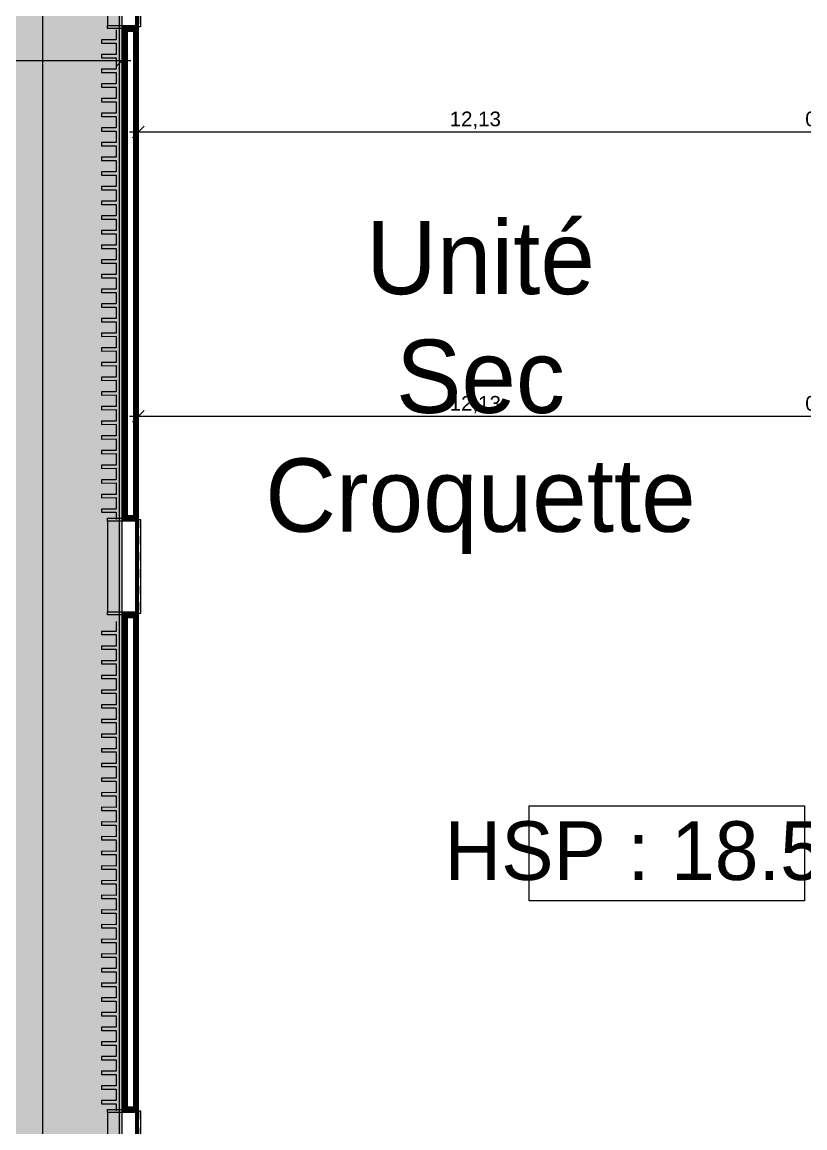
# Model space of a CAD drawing. Header units: millimetres. Extents: x 141848 to 1648660, y -821378 to -151356.
# Drawn here: x 379857 to 393203, y -224866 to -206011 of the extents above; entities that cross this region are included whole.
import ezdxf

# ---------------------------------------------------------------- set-up
doc = ezdxf.new("R2010")
doc.units = ezdxf.units.MM
doc.header["$MEASUREMENT"] = 0
doc.linetypes.add('Traits', pattern=[282.222223, 141.111112, -141.111112])
doc.linetypes.add('Wipeout_Contour', pattern=[1000, 0, -1000])
for name, color, linetype in [('Cotations - 1_100', 7, 'Continuous'), ('Fenêtres ARCHICAD', 7, 'Continuous'), ('Hachure', 7, 'Continuous'), ('Sols_ Dalles', 7, 'Continuous')]:
    doc.layers.add(name, color=color, linetype=linetype)
doc.styles.add('STYLE_GENERE_1', font='')
doc.styles.add('STYLE_GENERE_2', font='')
doc.styles.get('STYLE_GENERE_1').set_extended_font_data('Agency FB')
doc.styles.get('STYLE_GENERE_2').set_extended_font_data('Arial')
doc.dimstyles.new('STYLE_GENERE__1', dxfattribs={"dimtxt": 250, "dimasz": 190, "dimexe": 1.25, "dimexo": 0.625, "dimgap": 0, "dimtad": 1, "dimlfac": 0.001, "dimtxsty": 'STYLE_GENERE_2', "dimblk": 'ARROWHEAD_6', "dimblk1": 'ARROWHEAD_6', "dimblk2": 'ARROWHEAD_6', "dimcen": 2.5, "dimse1": 1, "dimse2": 1, "dimclrd": 7, "dimclre": 7, "dimclrt": 7, "dimazin": 3, "dimtfac": 1, "dimtmove": 0, "dimatfit": 3})
pattern_1 = [(45, (0, 175), (-55.684659, 55.684659), [0, -52.5, 0, -78.75]), (110, (175, 175), (74.000794, 26.934086), [0, -38.5, 0, -66.5])]
pattern_2 = [(45, (0, 0), (-7.07106781, 7.07106781), [])]

# ---------------------------------------------------------------- blocks, each defined once
blk = doc.blocks.new('Dalle_30_2', base_point=(380203, -171996))
at = {"layer": 'Sols_ Dalles', "linetype": 'Continuous', "lineweight": 0, "true_color": 0x2e271c}
blk.add_hatch(color=250, dxfattribs=at).paths.add_polyline_path([(380203, -171996), (380203, -230016), (380203, -260811), (415475, -260811), (415475, -260796), (415475, -258650), (415475, -258011), (415475, -222496), (405655, -222496), (405655, -218296), (415454, -218296), (415454, -204496), (412055, -204496), (412055, -201781), (412055, -189811), (436505, -189811), (436505, -253396), (436505, -253416), (437905, -253416), (437905, -253396), (437905, -188411), (410655, -188411), (410655, -200381), (410655, -205896), (414054, -205896), (414054, -216896), (404255, -216896), (404255, -223896), (414054, -223896), (414054, -258650), (414054, -259411), (382690, -259411), (381560, -259411), (381560, -231416), (381560, -173396), (462926, -173396), (462926, -253416), (464326, -253416), (464326, -171996)])
at = {"layer": 'Sols_ Dalles', "color": 250, "linetype": 'Continuous', "lineweight": 5, "true_color": 0x1f1f1f, "flags": 128}
for points in [[(381560, -259411), (381560, -231416), (381560, -173396), (462926, -173396), (462926, -253416)], [(464326, -253416), (464326, -171996), (380203, -171996), (380203, -230016), (380203, -260811)]]:
    blk.add_lwpolyline(points, dxfattribs=at)
blk = doc.blocks.new('Dalle_31_2', base_point=(360548, -295063))
at = {"linetype": 'Continuous', "lineweight": 0, "true_color": 0x6f6f6f}
h = blk.add_hatch(color=8, dxfattribs=at)
h.paths.add_polyline_path([(360548, -295063), (487920, -293827), (487920, -270903), (487463, -270903), (472886, -271041), (472886, -271062, 0.001346), (472886, -271073), (472897, -273095, -0.414214), (470908, -275106), (462184, -275106, -0.005189), (462131, -275116), (454148, -275196), (438771, -275253, -0.386553), (436573, -273475, -0.025189), (436562, -273329), (436569, -267730, -0.098562), (436800, -266944), (436817, -266952, -0.258849), (438655, -265606), (438653, -265587), (439337, -265587), (439337, -265687), (439337, -270687), (469237, -270687), (469237, -265687), (470908, -265687), (472605, -265687), (472605, -163738), (371863, -163738), (371863, -271041), (371883, -271041), (371883, -272001), (371883, -272001, -0.409427), (367883, -275935), (360548, -275935)])
h.paths.add_polyline_path([(377135, -260640), (373845, -260640), (373845, -248365), (373845, -243090), (373845, -242190), (377135, -242190)], flags=0)
h.paths.add_polyline_path([(380203, -193811), (380203, -171996), (431506, -171996), (464310, -171996), (464310, -262266), (464310, -262366), (438594, -262351), (437926, -262351), (436550, -262351), (436550, -189811), (412055, -189811), (412055, -201781), (412055, -204496), (415454, -204496), (415454, -208496), (415454, -218296), (405655, -218296), (405655, -222496), (415475, -222496), (415475, -260811), (380203, -260811), (380203, -230016)], flags=0)
h.paths.add_polyline_path([(381437, -269434, -0.090319), (381558, -268728, -0.201449), (382612, -267593, -0.104211), (383418, -267415), (384017, -267409, -0.104045), (384825, -267571, -0.238255), (385984, -268953, -0.055189), (386036, -269390), (386038, -269611), (386051, -270890), (385792, -271893, -0.267949), (384070, -272909), (383470, -272915, -0.193717), (382079, -272370, -0.070569), (381728, -271931, -0.131652), (381451, -270934)], flags=0)
h.paths.add_polyline_path([(392017, -273452), (392030, -267378, -0.380557), (394017, -265610), (394094, -265610), (394094, -270610), (409094, -270610), (409094, -265610), (414056, -265610, -0.414214), (415556, -267110), (415556, -273661, -0.345502), (413837, -275433), (394027, -275599, -0.415791), (392017, -273599)], flags=0)
h.paths.add_polyline_path([(424210, -271504, -0.134474), (423930, -270485), (423930, -268985, -0.414214), (425930, -266985), (426530, -266985, -0.414214), (428530, -268985), (428530, -270485, -0.12882), (428274, -271466, -0.270936), (426530, -272485), (425930, -272485, -0.26498)], flags=0)
at = {"color": 9, "linetype": 'Continuous', "lineweight": 5, "flags": 128}
blk.add_lwpolyline([(380203, -193811), (380203, -230016), (380203, -260811), (415475, -260811), (415475, -222496), (405655, -222496), (405655, -218296), (415454, -218296), (415454, -208496), (415454, -204496), (412055, -204496), (412055, -201781), (412055, -189811), (436550, -189811), (436550, -262351), (437926, -262351), (438594, -262351), (464310, -262366), (464310, -262266), (464310, -171996), (431506, -171996), (380203, -171996)], close=True, dxfattribs=at)
blk = doc.blocks.new('Fenêtre 25_2')
at = {"layer": 'Fenêtres ARCHICAD', "color": 7, "linetype": 'Continuous', "lineweight": 5}
for p, q in [((-775, 480), (-825, 480)), ((-825, 480), (-825, 230)), ((-775, 480), (775, 480)), ((-775, 230), (-775, 480)), ((825, 480), (775, 480)), ((775, 480), (775, 230)), ((825, 230), (825, 480)), ((-825, 230), (-775, 230)), ((-825, 230), (-800, 230)), ((-825, 230), (-800, 230)), ((-775, 230), (-800, 230)), ((-800, 230), (-800, 0)), ((-800, 215), (-800, 230)), ((-800, 215), (-800, 230)), ((-800, 145), (-800, 215)), ((-800, 145), (-800, 215)), ((-800, 145), (-800, 215)), ((-800, 145), (-800, 215)), ((-775, 0), (-775, 230)), ((800, 230), (775, 230)), ((775, 230), (775, 0)), ((775, 230), (825, 230)), ((800, 0), (800, 230)), ((800, 215), (800, 230)), ((800, 215), (800, 230)), ((800, 230), (825, 230)), ((800, 230), (825, 230)), ((800, 145), (800, 215)), ((800, 145), (800, 215)), ((800, 145), (800, 215)), ((800, 145), (800, 215)), ((-800, 0), (-775, 0)), ((775, 0), (800, 0)), ((-800, -20), (800, -20)), ((-800, -50), (-800, -83)), ((-800, -83), (800, -83)), ((800, -83), (800, -50))]:
    blk.add_line(p, q, dxfattribs=at)
at = {"layer": 'Fenêtres ARCHICAD', "color": 7, "linetype": 'Traits', "lineweight": 5}
blk.add_line((-800, -50), (800, -50), dxfattribs=at)
at = {"color": 254, "linetype": 'Wipeout_Contour', "lineweight": 0, "ltscale": 3003.33026}
blk.add_wipeout([(-750, 0), (-750, -50), (750, -50), (750, 0)], dxfattribs=at).dxf.layer = 'Fenêtres ARCHICAD'
at = {"layer": 'Fenêtres ARCHICAD', "color": 7, "linetype": 'Continuous', "lineweight": 5}
for p, q in [((-800, 35), (-800, 145)), ((-800, 35), (-800, 145)), ((-800, 35), (-800, 145)), ((-800, 35), (-800, 145)), ((-800, 0), (-800, 35)), ((-800, 0), (-800, 35)), ((-800, 0), (-750, 0)), ((-800, -35), (-800, 0)), ((-800, -35), (-800, 0)), ((-750, 0), (-750, -50)), ((-750, 0), (750, 0)), ((750, -50), (750, 0)), ((750, 0), (800, 0)), ((800, 35), (800, 145)), ((800, 35), (800, 145)), ((800, 35), (800, 145)), ((800, 35), (800, 145)), ((800, 0), (800, 35)), ((800, 0), (800, 35)), ((800, -35), (800, 0)), ((800, -35), (800, 0)), ((-800, -50), (-800, -35)), ((-800, -50), (-800, -35)), ((-750, -50), (-800, -50)), ((-750, -25), (750, -25)), ((750, -50), (-750, -50)), ((800, -50), (750, -50)), ((800, -50), (800, -35)), ((800, -50), (800, -35))]:
    blk.add_line(p, q, dxfattribs=at)
blk = doc.blocks.new('Mur_184_2', base_point=(381560, -188434))
at = {"color": 254, "linetype": 'Wipeout_Contour', "lineweight": 0, "ltscale": 1742781.216509599}
blk.add_wipeout([(381560, -206093), (381560, -214493), (381575, -214493), (381575, -206093)], dxfattribs=at)
at = {"color": 254, "linetype": 'Wipeout_Contour', "lineweight": 0, "ltscale": 1762520.673568979}
blk.add_wipeout([(381560, -216093), (381560, -224578), (381575, -224578), (381575, -216093)], dxfattribs=at)
at = {"linetype": 'Continuous', "lineweight": 5, "true_color": 0x5f5f5f}
h = blk.add_hatch(dxfattribs=at)
h.set_pattern_fill('Enduit_0002', color=251, style=0, pattern_type=2)
h.set_pattern_definition(pattern_1)
h.paths.add_polyline_path([(381560, -206093), (381560, -214493), (381575, -214493), (381575, -206093)])
h = blk.add_hatch(dxfattribs=at)
h.set_pattern_fill('Enduit_0002', color=251, style=0, pattern_type=2)
h.set_pattern_definition(pattern_1)
h.paths.add_polyline_path([(381560, -216093), (381560, -224578), (381575, -224578), (381575, -216093)])
at = {"color": 254, "linetype": 'Wipeout_Contour', "lineweight": 0, "ltscale": 1742929.07683198}
blk.add_wipeout([(381575, -206093), (381575, -214493), (381645, -214423), (381645, -206163)], dxfattribs=at)
at = {"color": 254, "linetype": 'Wipeout_Contour', "lineweight": 0, "ltscale": 1762666.891168163}
blk.add_wipeout([(381575, -216093), (381575, -224578), (381645, -224508), (381645, -216163)], dxfattribs=at)
at = {"linetype": 'Continuous', "lineweight": 5, "true_color": 0x5f5f5f}
h = blk.add_hatch(dxfattribs=at)
h.set_pattern_fill('Briques_terre_cuite__int_94', color=251, style=0, pattern_type=2)
h.set_pattern_definition(pattern_2)
h.paths.add_polyline_path([(381575, -206093), (381575, -214493), (381645, -214423), (381645, -206163)])
h = blk.add_hatch(dxfattribs=at)
h.set_pattern_fill('Briques_terre_cuite__int_94', color=251, style=0, pattern_type=2)
h.set_pattern_definition(pattern_2)
h.paths.add_polyline_path([(381575, -216093), (381575, -224578), (381645, -224508), (381645, -216163)])
at = {"color": 254, "linetype": 'Wipeout_Contour', "lineweight": 0, "ltscale": 1743243.352127282}
blk.add_wipeout([(381755, -206163), (381645, -206163), (381645, -214423), (381755, -214423)], dxfattribs=at)
at = {"color": 254, "linetype": 'Wipeout_Contour', "lineweight": 0, "ltscale": 1762977.660920547}
blk.add_wipeout([(381755, -216163), (381645, -216163), (381645, -224508), (381755, -224508)], dxfattribs=at)
at = {"color": 254, "linetype": 'Wipeout_Contour', "lineweight": 0, "ltscale": 1743709.624996454}
blk.add_wipeout([(381825, -206093), (381825, -214493), (381840, -214493), (381840, -206093)], dxfattribs=at)
at = {"color": 254, "linetype": 'Wipeout_Contour', "lineweight": 0, "ltscale": 1763438.691530547}
blk.add_wipeout([(381840, -216093), (381825, -216093), (381825, -224578), (381840, -224578)], dxfattribs=at)
at = {"linetype": 'Continuous', "lineweight": 5, "true_color": 0x5f5f5f}
h = blk.add_hatch(dxfattribs=at)
h.set_pattern_fill('Enduit_0002', color=251, style=0, pattern_type=2)
h.set_pattern_definition(pattern_1)
h.paths.add_polyline_path([(381825, -206093), (381825, -214493), (381840, -214493), (381840, -206093)])
h = blk.add_hatch(dxfattribs=at)
h.set_pattern_fill('Enduit_0002', color=251, style=0, pattern_type=2)
h.set_pattern_definition(pattern_1)
h.paths.add_polyline_path([(381840, -216093), (381825, -216093), (381825, -224578), (381840, -224578)])
at = {"color": 254, "linetype": 'Wipeout_Contour', "lineweight": 0, "ltscale": 1743560.720495095}
blk.add_wipeout([(381825, -206093), (381755, -206093), (381755, -214493), (381825, -214493)], dxfattribs=at)
at = {"color": 254, "linetype": 'Wipeout_Contour', "lineweight": 0, "ltscale": 1763291.453039902}
blk.add_wipeout([(381825, -216093), (381755, -216093), (381755, -224578), (381825, -224578)], dxfattribs=at)
at = {"linetype": 'Continuous', "lineweight": 5, "true_color": 0x5f5f5f}
h = blk.add_hatch(dxfattribs=at)
h.set_pattern_fill('Briques_terre_cuite__int_94', color=251, style=0, pattern_type=2)
h.set_pattern_definition(pattern_2)
h.paths.add_polyline_path([(381825, -206093), (381755, -206093), (381755, -214493), (381825, -214493)])
h = blk.add_hatch(dxfattribs=at)
h.set_pattern_fill('Briques_terre_cuite__int_94', color=251, style=0, pattern_type=2)
h.set_pattern_definition(pattern_2)
h.paths.add_polyline_path([(381825, -216093), (381755, -216093), (381755, -224578), (381825, -224578)])
at = {"color": 254, "linetype": 'Wipeout_Contour', "lineweight": 0, "ltscale": 1735143.463140364}
blk.add_wipeout([(381645, -206163), (381755, -206163), (381755, -206093), (381575, -206093)], dxfattribs=at)
at = {"color": 254, "linetype": 'Wipeout_Contour', "lineweight": 0, "ltscale": 1751221.983877245}
blk.add_wipeout([(381645, -214423), (381575, -214493), (381755, -214493), (381755, -214423)], dxfattribs=at)
at = {"color": 254, "linetype": 'Wipeout_Contour', "lineweight": 0, "ltscale": 1754503.819887103}
blk.add_wipeout([(381645, -216163), (381755, -216163), (381755, -216093), (381575, -216093)], dxfattribs=at)
at = {"color": 254, "linetype": 'Wipeout_Contour', "lineweight": 0, "ltscale": 1771331.576882769}
blk.add_wipeout([(381645, -224508), (381575, -224578), (381755, -224578), (381755, -224508)], dxfattribs=at)
at = {"linetype": 'Continuous', "lineweight": 5, "true_color": 0x5f5f5f}
h = blk.add_hatch(dxfattribs=at)
h.set_pattern_fill('Briques_terre_cuite__int_94', color=251, style=0, pattern_type=2)
h.set_pattern_definition(pattern_2)
h.paths.add_polyline_path([(381645, -206163), (381755, -206163), (381755, -206093), (381575, -206093)])
h = blk.add_hatch(dxfattribs=at)
h.set_pattern_fill('Briques_terre_cuite__int_94', color=251, style=0, pattern_type=2)
h.set_pattern_definition(pattern_2)
h.paths.add_polyline_path([(381645, -214423), (381575, -214493), (381755, -214493), (381755, -214423)])
h = blk.add_hatch(dxfattribs=at)
h.set_pattern_fill('Briques_terre_cuite__int_94', color=251, style=0, pattern_type=2)
h.set_pattern_definition(pattern_2)
h.paths.add_polyline_path([(381645, -216163), (381755, -216163), (381755, -216093), (381575, -216093)])
h = blk.add_hatch(dxfattribs=at)
h.set_pattern_fill('Briques_terre_cuite__int_94', color=251, style=0, pattern_type=2)
h.set_pattern_definition(pattern_2)
h.paths.add_polyline_path([(381645, -224508), (381575, -224578), (381755, -224578), (381755, -224508)])
at = {"color": 7, "linetype": 'Continuous', "lineweight": 5}
for p, q in [((381560, -206093), (381560, -206118)), ((381575, -206093), (381560, -206093)), ((381575, -206093), (381575, -214493)), ((381645, -206093), (381575, -206093)), ((381645, -206093), (381575, -206093)), ((381755, -206093), (381645, -206093)), ((381755, -206093), (381645, -206093)), ((381645, -206163), (381645, -214423)), ((381645, -206163), (381755, -206163)), ((381790, -206093), (381755, -206093)), ((381755, -206163), (381755, -214423)), ((381825, -206093), (381790, -206093)), ((381825, -214493), (381825, -206093)), ((381840, -206093), (381825, -206093)), ((381560, -214468), (381560, -214493)), ((381575, -214493), (381560, -214493)), ((381645, -214493), (381575, -214493)), ((381645, -214493), (381575, -214493)), ((381645, -214423), (381755, -214423)), ((381755, -214493), (381645, -214493)), ((381755, -214493), (381645, -214493)), ((381790, -214493), (381755, -214493)), ((381825, -214493), (381790, -214493)), ((381840, -214493), (381825, -214493)), ((381560, -216093), (381560, -216118)), ((381575, -216093), (381560, -216093)), ((381575, -216093), (381575, -224578)), ((381645, -216093), (381575, -216093)), ((381645, -216093), (381575, -216093)), ((381755, -216093), (381645, -216093)), ((381755, -216093), (381645, -216093)), ((381645, -216163), (381645, -224508)), ((381645, -216163), (381755, -216163)), ((381790, -216093), (381755, -216093)), ((381755, -216163), (381755, -224508)), ((381825, -216093), (381790, -216093)), ((381825, -224578), (381825, -216093)), ((381840, -216093), (381825, -216093)), ((381560, -224553), (381560, -224578)), ((381645, -224508), (381755, -224508)), ((381575, -224578), (381560, -224578)), ((381645, -224578), (381575, -224578)), ((381645, -224578), (381575, -224578)), ((381755, -224578), (381645, -224578)), ((381755, -224578), (381645, -224578)), ((381790, -224578), (381755, -224578)), ((381825, -224578), (381790, -224578)), ((381840, -224578), (381825, -224578))]:
    blk.add_line(p, q, dxfattribs=at)
at = {"color": 7, "linetype": 'Continuous', "lineweight": 5, "flags": 128}
for points in [[(381560, -206093), (381560, -214493)], [(381840, -214493), (381840, -206093)], [(381560, -216093), (381560, -224578)], [(381840, -224578), (381840, -216093)]]:
    blk.add_lwpolyline(points, dxfattribs=at)
at = {"layer": 'Fenêtres ARCHICAD', "color": 7, "linetype": 'Continuous', "lineweight": 5, "xscale": -1, "zscale": 1000, "rotation": 89.99999999999991}
for p in [(381790, -205293), (381790, -215293), (381790, -225378)]:
    blk.add_blockref('Fenêtre 25_2', p, dxfattribs=at)
blk = doc.blocks.new('Tôle profilée 25')
at = {"color": 7, "linetype": 'Continuous', "lineweight": 5}
for p, q in [((0, 8347.3), (0, 8176.5)), ((-250, 8177.5), (-250, 8150)), ((0, 8176.5), (-250, 8177.5)), ((-250, 8150), (-250, 8122.5)), ((-250, 8122.5), (0, 8123.5)), ((0, 8123.5), (0, 7926.5)), ((-250, 7927.5), (-250, 7900)), ((0, 7926.5), (-250, 7927.5)), ((-250, 7900), (-250, 7872.5)), ((-250, 7872.5), (0, 7873.5)), ((0, 7873.5), (0, 7676.5)), ((-250, 7677.5), (-250, 7650)), ((0, 7676.5), (-250, 7677.5)), ((-250, 7650), (-250, 7622.5)), ((-250, 7622.5), (0, 7623.5)), ((0, 7623.5), (0, 7426.5)), ((-250, 7427.5), (-250, 7400)), ((0, 7426.5), (-250, 7427.5)), ((-250, 7400), (-250, 7372.5)), ((-250, 7372.5), (0, 7373.5)), ((0, 7373.5), (0, 7176.5)), ((-250, 7177.5), (-250, 7150)), ((0, 7176.5), (-250, 7177.5)), ((-250, 7150), (-250, 7122.5)), ((-250, 7122.5), (0, 7123.5)), ((0, 7123.5), (0, 6926.5)), ((-250, 6927.5), (-250, 6900)), ((0, 6926.5), (-250, 6927.5)), ((-250, 6900), (-250, 6872.5)), ((-250, 6872.5), (0, 6873.5)), ((0, 6873.5), (0, 6676.5)), ((-250, 6677.5), (-250, 6650)), ((0, 6676.5), (-250, 6677.5)), ((-250, 6650), (-250, 6622.5)), ((-250, 6622.5), (0, 6623.5)), ((0, 6623.5), (0, 6426.5)), ((-250, 6427.5), (-250, 6400)), ((0, 6426.5), (-250, 6427.5)), ((-250, 6400), (-250, 6372.5)), ((-250, 6372.5), (0, 6373.5)), ((0, 6373.5), (0, 6176.5)), ((-250, 6177.5), (-250, 6150)), ((0, 6176.5), (-250, 6177.5)), ((-250, 6150), (-250, 6122.5)), ((-250, 6122.5), (0, 6123.5)), ((0, 6123.5), (0, 5926.5)), ((-250, 5927.5), (-250, 5900)), ((0, 5926.5), (-250, 5927.5)), ((-250, 5900), (-250, 5872.5)), ((-250, 5872.5), (0, 5873.5)), ((0, 5873.5), (0, 5676.5)), ((-250, 5677.5), (-250, 5650)), ((0, 5676.5), (-250, 5677.5)), ((-250, 5650), (-250, 5622.5)), ((-250, 5622.5), (0, 5623.5)), ((0, 5623.5), (0, 5426.5)), ((-250, 5427.5), (-250, 5400)), ((0, 5426.5), (-250, 5427.5)), ((-250, 5400), (-250, 5372.5)), ((-250, 5372.5), (0, 5373.5)), ((0, 5373.5), (0, 5176.5)), ((-250, 5177.5), (-250, 5150)), ((0, 5176.5), (-250, 5177.5)), ((-250, 5150), (-250, 5122.5)), ((-250, 5122.5), (0, 5123.5)), ((0, 5123.5), (0, 4926.5)), ((-250, 4927.5), (-250, 4900)), ((0, 4926.5), (-250, 4927.5)), ((-250, 4900), (-250, 4872.5)), ((-250, 4872.5), (0, 4873.5)), ((0, 4873.5), (0, 4676.5)), ((-250, 4677.5), (-250, 4650)), ((0, 4676.5), (-250, 4677.5)), ((-250, 4650), (-250, 4622.5)), ((-250, 4622.5), (0, 4623.5)), ((0, 4623.5), (0, 4426.5)), ((-250, 4427.5), (-250, 4400)), ((0, 4426.5), (-250, 4427.5)), ((-250, 4400), (-250, 4372.5)), ((-250, 4372.5), (0, 4373.5)), ((0, 4373.5), (0, 4176.5)), ((-250, 4177.5), (-250, 4150)), ((0, 4176.5), (-250, 4177.5)), ((-250, 4150), (-250, 4122.5)), ((-250, 4122.5), (0, 4123.5)), ((0, 4123.5), (0, 3926.5)), ((-250, 3927.5), (-250, 3900)), ((0, 3926.5), (-250, 3927.5)), ((-250, 3900), (-250, 3872.5)), ((-250, 3872.5), (0, 3873.5)), ((0, 3873.5), (0, 3676.5)), ((-250, 3677.5), (-250, 3650)), ((0, 3676.5), (-250, 3677.5)), ((-250, 3650), (-250, 3622.5)), ((-250, 3622.5), (0, 3623.5)), ((0, 3623.5), (0, 3426.5)), ((-250, 3427.5), (-250, 3400)), ((0, 3426.5), (-250, 3427.5)), ((-250, 3400), (-250, 3372.5)), ((-250, 3372.5), (0, 3373.5)), ((0, 3373.5), (0, 3176.5)), ((-250, 3177.5), (-250, 3150)), ((0, 3176.5), (-250, 3177.5)), ((-250, 3150), (-250, 3122.5)), ((-250, 3122.5), (0, 3123.5)), ((0, 3123.5), (0, 2926.5)), ((-250, 2927.5), (-250, 2900)), ((0, 2926.5), (-250, 2927.5)), ((-250, 2900), (-250, 2872.5)), ((-250, 2872.5), (0, 2873.5)), ((0, 2873.5), (0, 2676.5)), ((-250, 2677.5), (-250, 2650)), ((0, 2676.5), (-250, 2677.5)), ((-250, 2650), (-250, 2622.5)), ((-250, 2622.5), (0, 2623.5)), ((0, 2623.5), (0, 2426.5)), ((-250, 2427.5), (-250, 2400)), ((0, 2426.5), (-250, 2427.5)), ((-250, 2400), (-250, 2372.5)), ((-250, 2372.5), (0, 2373.5)), ((0, 2373.5), (0, 2176.5)), ((-250, 2177.5), (-250, 2150)), ((0, 2176.5), (-250, 2177.5)), ((-250, 2150), (-250, 2122.5)), ((-250, 2122.5), (0, 2123.5)), ((0, 2123.5), (0, 1926.5)), ((-250, 1927.5), (-250, 1900)), ((0, 1926.5), (-250, 1927.5)), ((-250, 1900), (-250, 1872.5)), ((-250, 1872.5), (0, 1873.5)), ((0, 1873.5), (0, 1676.5)), ((-250, 1677.5), (-250, 1650)), ((0, 1676.5), (-250, 1677.5)), ((-250, 1650), (-250, 1622.5)), ((-250, 1622.5), (0, 1623.5)), ((0, 1623.5), (0, 1426.5)), ((-250, 1427.5), (-250, 1400)), ((0, 1426.5), (-250, 1427.5)), ((-250, 1400), (-250, 1372.5)), ((-250, 1372.5), (0, 1373.5)), ((0, 1373.5), (0, 1176.5)), ((-250, 1177.5), (-250, 1150)), ((0, 1176.5), (-250, 1177.5)), ((-250, 1150), (-250, 1122.5)), ((-250, 1122.5), (0, 1123.5)), ((0, 1123.5), (0, 926.5)), ((-250, 927.5), (-250, 900)), ((0, 926.5), (-250, 927.5)), ((-250, 900), (-250, 872.5)), ((-250, 872.5), (0, 873.5)), ((0, 873.5), (0, 676.5)), ((-250, 677.5), (-250, 650)), ((0, 676.5), (-250, 677.5)), ((-250, 650), (-250, 622.5)), ((-250, 622.5), (0, 623.5)), ((0, 623.5), (0, 426.5)), ((-250, 427.5), (-250, 400)), ((0, 426.5), (-250, 427.5)), ((-250, 400), (-250, 372.5)), ((-250, 372.5), (0, 373.5)), ((0, 373.5), (0, 176.5)), ((-250, 177.5), (-250, 150)), ((0, 176.5), (-250, 177.5)), ((-250, 150), (-250, 122.5)), ((-250, 122.5), (0, 123.5)), ((0, 123.5), (0, 0))]:
    blk.add_line(p, q, dxfattribs=at)
blk = doc.blocks.new('*D995')
at = {"layer": 'Cotations - 1_100', "color": 7, "linetype": 'Continuous', "lineweight": 5}
for p, q in [((381840, -208070), (381840, -207695)), ((393975, -208070), (393975, -207695)), ((381690, -207883), (381840, -207883)), ((381940, -207783), (381740, -207983)), ((381840, -207883), (393975, -207883)), ((393875, -207983), (394075, -207783))]:
    blk.add_line(p, q, dxfattribs=at)
at = {"layer": 'Cotations - 1_100', "color": 7, "lineweight": 5, "char_height": 250, "attachment_point": 7, "style": 'STYLE_GENERE_2'}
for s, insert in [('\\A1;{\\pql;\\fArial|b0|i0|c0|p38;12,13}', (387147, -207833)), ('\\A1;{\\pql;\\fArial|b0|i0|c0|p38;0,10}', (393210, -207833))]:
    blk.add_mtext(s, dxfattribs=dict(at, insert=insert))
blk = doc.blocks.new('ARROWHEAD_6')
at = {"color": 0, "linetype": 'Continuous', "lineweight": 0}
for p, q in [((0, 0), (-1, 0)), ((-0.5, -0.5), (0.5, 0.5))]:
    blk.add_line(p, q, dxfattribs=at)
blk = doc.blocks.new('*D1009')
at = {"layer": 'Cotations - 1_100', "color": 7, "linetype": 'Continuous', "lineweight": 5}
for p, q in [((381940, -212633), (381740, -212833)), ((381840, -212920), (381840, -212545)), ((393875, -212833), (394075, -212633)), ((393975, -212920), (393975, -212545)), ((381690, -212733), (381840, -212733)), ((381840, -212733), (393975, -212733))]:
    blk.add_line(p, q, dxfattribs=at)
at = {"layer": 'Cotations - 1_100', "color": 7, "lineweight": 5, "char_height": 250, "attachment_point": 7, "style": 'STYLE_GENERE_2'}
for s, insert in [('\\A1;{\\pql;\\fArial|b0|i0|c0|p38;12,13}', (387147, -212683)), ('\\A1;{\\pql;\\fArial|b0|i0|c0|p38;0,10}', (393210, -212683))]:
    blk.add_mtext(s, dxfattribs=dict(at, insert=insert))
blk = doc.blocks.new('*D1040')
at = {"layer": 'Cotations - 1_100', "color": 7, "linetype": 'Continuous', "lineweight": 5}
for p, q in [((371643, -206569), (371443, -206769)), ((371543, -206857), (371543, -206482)), ((381460, -206768), (381660, -206568)), ((381560, -206855), (381560, -206480)), ((371393, -206669), (371543, -206669)), ((371543, -206669), (381560, -206668)), ((381560, -206668), (381710, -206668))]:
    blk.add_line(p, q, dxfattribs=at)
at = {"layer": 'Cotations - 1_100', "color": 7, "lineweight": 5, "insert": (376124, -206619), "char_height": 250, "attachment_point": 7, "rotation": 0.0109, "style": 'STYLE_GENERE_2'}
blk.add_mtext('\\A1;{\\pql;\\fArial|b0|i0|c0|p38;10,02}', dxfattribs=at)

msp = doc.modelspace()

# ---------------------------------------------------------------- linework, layer by layer
at = {"layer": 'Hachure', "color": 7, "linetype": 'Continuous', "lineweight": 5, "flags": 128}
msp.add_lwpolyline([(388500.741, -219375.589), (393198.539, -219375.589), (393198.539, -220997.214), (388500.741, -220997.214)], close=True, dxfattribs=at)
at = {"layer": 'Sols_ Dalles', "color": 7, "linetype": 'Continuous', "lineweight": 5, "flags": 128}
msp.add_lwpolyline([(381519.953, -188437.176), (396575.061, -188437.176), (396575.061, -231395.57), (381519.953, -231395.57)], close=True, dxfattribs=at)

# ---------------------------------------------------------------- block references
at = {"color": 9, "linetype": 'Continuous', "lineweight": 5}
msp.add_blockref('Dalle_31_2', (360547.961, -295062.571), dxfattribs=at)
at = {"layer": 'Sols_ Dalles', "color": 250, "linetype": 'Continuous', "lineweight": 5, "true_color": 0x1f1f1f}
msp.add_blockref('Dalle_30_2', (380202.952, -171995.57), dxfattribs=at)

# ---------------------------------------------------------------- texts
at = {"layer": 'Hachure', "color": 250, "linetype": 'Continuous', "lineweight": 5, "true_color": 0x1f1f1f, "insert": (387672.023, -212239.231), "char_height": 1250, "width": 6453.04465, "attachment_point": 5, "line_spacing_factor": 0.972106, "style": 'STYLE_GENERE_1'}
msp.add_mtext('\\A1;{\\pqc;\\fAgency FB|b0|i0|c0|p34;Unité Sec Croquette}', dxfattribs=at)
at = {"layer": 'Hachure', "color": 250, "linetype": 'Continuous', "lineweight": 5, "true_color": 0x1f1f1f, "insert": (390849.64, -220145.859), "char_height": 1000, "attachment_point": 5, "style": 'STYLE_GENERE_1'}
msp.add_mtext('\\A1;{\\pqc;\\fAgency FB|b0|i0|c0|p34;HSP\\fAgency FB|b0|i0|c0|p34; \\fAgency FB|b0|i0|c0|p34;:\\fAgency FB|b0|i0|c0|p34; 1\\fAgency FB|b0|i0|c0|p34;8.\\fAgency FB|b0|i0|c0|p34;5\\fAgency FB|b0|i0|c0|p34;m}', dxfattribs=at)

# ---------------------------------------------------------------- next in the draw order: block references
at = {"color": 7, "lineweight": 5}
msp.add_blockref('Mur_184_2', (381560.201, -188433.997), dxfattribs=at)

# ---------------------------------------------------------------- next in the draw order: hatches: boundary and pattern name
at = {"linetype": 'Continuous', "lineweight": 0, "true_color": 0xa7a7a7}
msp.add_hatch(color=253, dxfattribs=at).paths.add_polyline_path([(371543.632, -211296.518, 1), (381543.632, -211296.518, 1)])

# ---------------------------------------------------------------- next in the draw order: block references
at = {"color": 7, "linetype": 'Continuous', "lineweight": 5, "zscale": 1000}
for p in [(381460.201, -214492.548), (381460.201, -224577.556)]:
    msp.add_blockref('Tôle profilée 25', p, dxfattribs=at)

# ---------------------------------------------------------------- next in the draw order: dimensions: what is measured, and where the dimension line sits
at = {"layer": 'Cotations - 1_100', "color": 7, "linetype": 'Continuous', "lineweight": 5}
dim = msp.add_linear_dim(base=(381560.31, -206667.554), p1=(371545.551, -217732.635), p2=(381560.201, -206092.548), angle=0.0109285, dimstyle='STYLE_GENERE__1', dxfattribs=at)
dim.commit()
dim.dimension.update_dxf_attribs({"geometry": '*D1040', "text_midpoint": (376544.415, -206493.511), "dimtype": 160, "text_rotation": 0.0109285})
for base, p1, p2, picture, middle in [((393974.798, -207882.706), (381840.201, -206092.548), (393974.798, -208811.577), '*D995', (387567.499, -207707.706)), ((393974.798, -212732.894), (381840.201, -214492.548), (393974.798, -213870.773), '*D1009', (387567.499, -212557.894))]:
    dim = msp.add_linear_dim(base=base, p1=p1, p2=p2, dimstyle='STYLE_GENERE__1', dxfattribs=at)
    dim.commit()
    dim.dimension.update_dxf_attribs({"geometry": picture, "text_midpoint": middle, "dimtype": 160})

doc.saveas('drawing.dxf')
